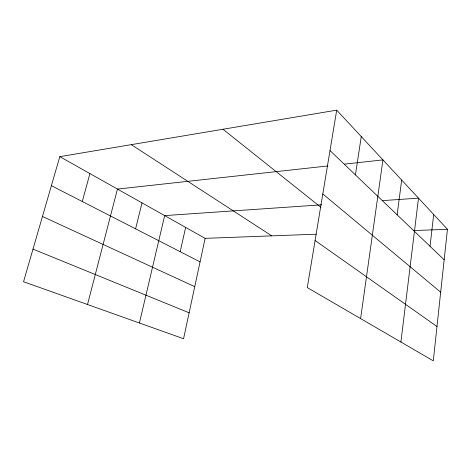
<?xml version="1.0" encoding="UTF-8"?>
<svg xmlns="http://www.w3.org/2000/svg" width="471" height="471" viewBox="0 0 471 471"><rect width="100%" height="100%" fill="white"/><g stroke="black" fill="none" stroke-linecap="round" stroke-linejoin="round"><path stroke-width="0.71" d="M336.7 110.149L447.45 229.295L433.285 360.851L307.28 287.587L336.7 110.149L59.799 156.66L23.55 281.723L183.56 338.731L205.12 238.35L59.799 156.66M430.035 246.292L433.679 214.482M400.909 342.028L418.501 198.15L382.693 200.611M397.135 214.805L401.681 180.057M360.609 318.596L382.947 159.899L344.589 164.114M355.428 174.906L361.269 136.578M180.193 251.685L185.645 227.399M139.416 323.006L164.667 215.606L321.717 204.808M135.601 228.841L142.006 202.871M87.512 304.513L117.456 189.071L327.928 165.945M82.278 201.517L89.92 173.593M205.12 238.35L316.229 234.199M413.944 230.549L447.45 229.295M32.999 249.118L189.13 312.803M42.461 216.477L194.741 286.674M51.38 185.686L200.069 261.87M131.291 144.65L271.767 235.859M315.087 240.493L436.982 326.533M222.971 129.248L320.928 207.322M322.806 193.946L440.679 292.191M330 150.573L444.165 259.809"/></g></svg>
